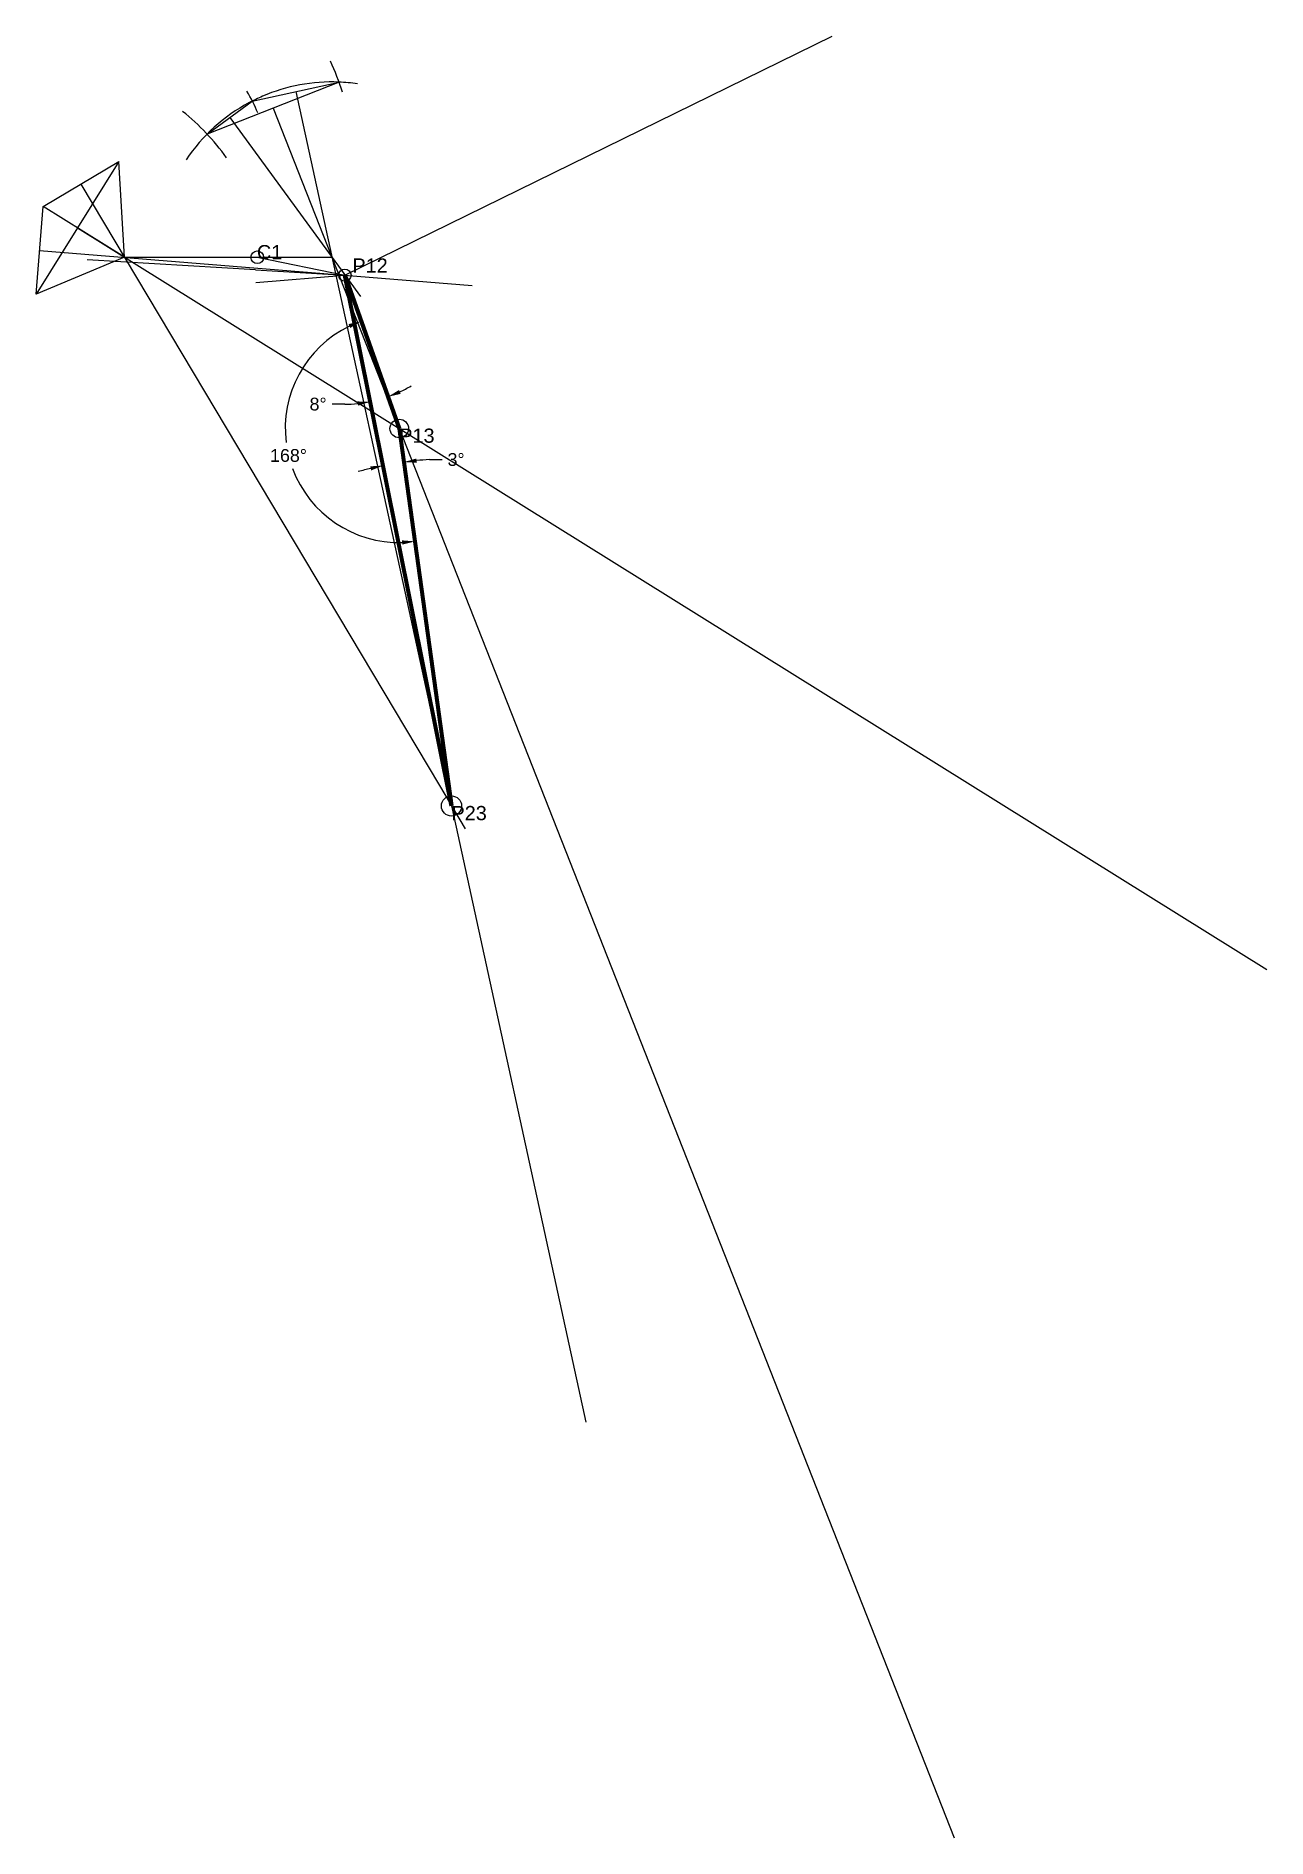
# Model space of a CAD drawing. Header units: inches. Extents: x 55.7 to 73.1, y 23.8 to 49.2.
import ezdxf

# ---------------------------------------------------------------- set-up
doc = ezdxf.new("R2010")
doc.units = ezdxf.units.IN
doc.header["$MEASUREMENT"] = 0
doc.styles.get("Standard").update_dxf_attribs({"font": 'arial.ttf'})
doc.dimstyles.get("Standard").update_dxf_attribs({"dimtxt": 0.18, "dimasz": 0.18, "dimexe": 0.18, "dimexo": 0.0625, "dimgap": 0.09, "dimtad": 0, "dimtih": 1, "dimtoh": 1, "dimdec": 4, "dimzin": 0, "dimdsep": 46, "dimtxsty": 'Standard', "dimcen": 0.09, "dimadec": 0, "dimazin": 0, "dimtfac": 1, "dimtdec": 4, "dimtofl": 0, "dimtmove": 0, "dimatfit": 3, "dimfxl": 1, "dimtolj": 1, "dimtzin": 0, "dimarcsym": 0})

# ---------------------------------------------------------------- blocks, each defined once
blk = doc.blocks.new('*D2')
at = {"color": 0, "lineweight": -2, "transparency": 16777216}
blk.add_line((60.095, 44.005), (59.915, 44.005), dxfattribs=at)
for start, end in [(295.1851, 300.8598), (269.9894, 281.3528), (270.0034, 275.6781)]:
    blk.add_arc((60.095, 45.823), 1.818, start, end, dxfattribs=at)
at = {"color": 0, "transparency": 16777216}
for points in [[(60.88, 44.15), (60.858, 44.205), (60.702, 44.109)], [(60.271, 44.043), (60.28, 43.984), (60.453, 44.04)]]:
    blk.add_solid(points, dxfattribs=at)
at = {"layer": 'Defpoints', "color": 0, "transparency": 16777216}
for p in [(60.095, 45.823), (60.095, 45.823), (60.62, 44.082), (60.861, 43.661), (61.597, 38.343)]:
    blk.add_point(p, dxfattribs=at)
at = {"color": 0, "transparency": 16777216, "insert": (59.718, 44.005), "char_height": 0.18, "attachment_point": 5}
blk.add_mtext('\\A1;8°', dxfattribs=at)
blk = doc.blocks.new('*D3')
at = {"color": 0, "lineweight": -2, "transparency": 16777216}
for start, end in [(115.9354, 187.0928), (200.4876, 271.4532)]:
    blk.add_arc((60.861, 43.661), 1.606, start, end, dxfattribs=at)
at = {"color": 0, "transparency": 16777216}
for points in [[(60.147, 45.133), (60.17, 45.078), (60.325, 45.175)], [(60.899, 42.086), (60.904, 42.026), (61.081, 42.071)]]:
    blk.add_solid(points, dxfattribs=at)
at = {"layer": 'Defpoints', "color": 0, "transparency": 16777216}
for p in [(60.095, 45.823), (59.305, 44.06), (60.861, 43.661), (60.861, 43.661), (61.597, 38.343)]:
    blk.add_point(p, dxfattribs=at)
at = {"color": 0, "transparency": 16777216, "insert": (59.301, 43.281), "char_height": 0.18, "attachment_point": 5}
blk.add_mtext('\\A1;168°', dxfattribs=at)
blk = doc.blocks.new('*D4')
at = {"color": 0, "lineweight": -2, "transparency": 16777216}
blk.add_line((61.285, 43.224), (61.465, 43.224), dxfattribs=at)
for start, end in [(93.6604, 97.8782), (93.6611, 95.7696), (103.4613, 105.5699)]:
    blk.add_arc((61.597, 38.343), 4.891, start, end, dxfattribs=at)
at = {"color": 0, "transparency": 16777216}
for points in [[(61.109, 43.18), (61.102, 43.239), (60.927, 43.188)], [(60.452, 43.129), (60.465, 43.071), (60.634, 43.139)]]:
    blk.add_solid(points, dxfattribs=at)
at = {"layer": 'Defpoints', "color": 0, "transparency": 16777216}
for p in [(60.095, 45.823), (60.861, 43.661), (60.731, 43.157), (61.597, 38.343), (61.597, 38.343)]:
    blk.add_point(p, dxfattribs=at)
at = {"color": 0, "transparency": 16777216, "insert": (61.661, 43.224), "char_height": 0.18, "attachment_point": 5}
blk.add_mtext('\\A1;3°', dxfattribs=at)

msp = doc.modelspace()

# ---------------------------------------------------------------- linework, layer by layer
at = {"color": 5}
for p, q in [((60.09521, 45.82296), (66.95996, 49.19233)), ((58.83761, 45.89747), (56.4649, 46.03804)), ((58.86091, 46.07516), (60.09521, 45.82296)), ((58.83761, 45.89747), (60.09521, 45.82296)), ((58.83976, 45.71827), (60.09521, 45.82296))]:
    msp.add_line(p, q, dxfattribs=at)
for p, q in [((60.01306, 48.54305), (58.15387, 47.81117)), ((58.79057, 48.27647), (60.01306, 48.54305)), ((58.15387, 47.81117), (58.79057, 48.27647)), ((59.40181, 48.40976), (63.49058, 29.65963)), ((58.47222, 48.04382), (60.00369, 45.94821)), ((59.08346, 48.17711), (68.67931, 23.80096)), ((56.90906, 47.42268), (55.74477, 45.55589)), ((55.84493, 46.78877), (56.90906, 47.42268)), ((56.99091, 46.07516), (56.90906, 47.42268)), ((56.377, 47.10573), (61.42581, 38.63035)), ((55.74477, 45.55589), (55.84493, 46.78877)), ((56.99091, 46.07516), (55.84493, 46.78877)), ((56.32692, 46.48929), (73.08354, 36.03838)), ((56.99091, 46.07516), (55.74477, 45.55589)), ((55.79485, 46.17233), (61.88956, 45.67719)), ((56.99091, 46.07516), (58.86091, 46.07516)), ((58.86091, 46.07516), (59.91091, 46.07516)), ((60.00369, 45.94821), (60.31377, 45.5239)), ((61.42581, 38.63035), (61.78749, 38.02319))]:
    msp.add_line(p, q)
at = {"color": 1, "lineweight": 200}
for p, q in [((60.09521, 45.82296), (60.86112, 43.66136)), ((61.59706, 38.34287), (60.09521, 45.82296)), ((60.86112, 43.66136), (61.59706, 38.34287))]:
    msp.add_line(p, q, dxfattribs=at)
for centre, radius in [((58.86091, 46.07516), 0.08881), ((60.09521, 45.82296), 0.0863), ((60.86112, 43.66136), 0.13075), ((61.59706, 38.34287), 0.14236)]:
    msp.add_circle(centre, radius)
for centre, radius, start, end in [((56.90906, 47.42268), 3.3, 17.230434, 25.386087), ((59.91091, 46.07516), 2.47, 87.690749, 113.331357), ((59.91091, 46.07516), 2.47, 81.549918, 87.690749), ((59.91091, 46.07516), 2.47, 118.120947, 146.18528), ((55.84493, 46.78877), 3.3, 23.569245, 29.541737), ((59.91091, 46.07516), 2.47, 113.331357, 118.120947), ((55.74477, 45.55589), 3.3, 35.611744, 51.266741)]:
    msp.add_arc(centre, radius, start, end)
msp.add_point((58.15387, 47.81117))

# ---------------------------------------------------------------- texts
at = {"char_height": 0.2, "attachment_point": 1}
for s, width, insert in [('C1', 0.7467282, (58.85611, 46.24686)), ('P12', 1.6887208, (60.20084, 46.05824)), ('P13', 1.5381509, (60.86112, 43.66136)), ('P23', 0.9706046, (61.59706, 38.34287))]:
    msp.add_mtext_dynamic_manual_height_columns(s, width=width, gutter_width=1, heights=[0], dxfattribs=dict(at, insert=insert))

# ---------------------------------------------------------------- dimensions: what is measured, and where the dimension line sits
for base, line1, line2, picture, middle in [((59.30533, 44.05986), ((60.86112, 43.66136), (61.59706, 38.34287)), ((60.09521, 45.82296), (60.86112, 43.66136)), '*D3', (59.30076, 43.28115)), ((60.62045, 44.08233), ((61.59706, 38.34287), (60.09521, 45.82296)), ((60.09521, 45.82296), (60.86112, 43.66136)), '*D2', (59.71812, 44.00481)), ((60.7313, 43.15712), ((61.59706, 38.34287), (60.09521, 45.82296)), ((60.86112, 43.66136), (61.59706, 38.34287)), '*D4', (61.66135, 43.22437))]:
    dim = msp.add_angular_dim_2l(base=base, line1=line1, line2=line2, dimstyle='Standard')
    dim.commit()
    dim.dimension.update_dxf_attribs({"geometry": picture, "text_midpoint": middle})

doc.saveas('drawing.dxf')
